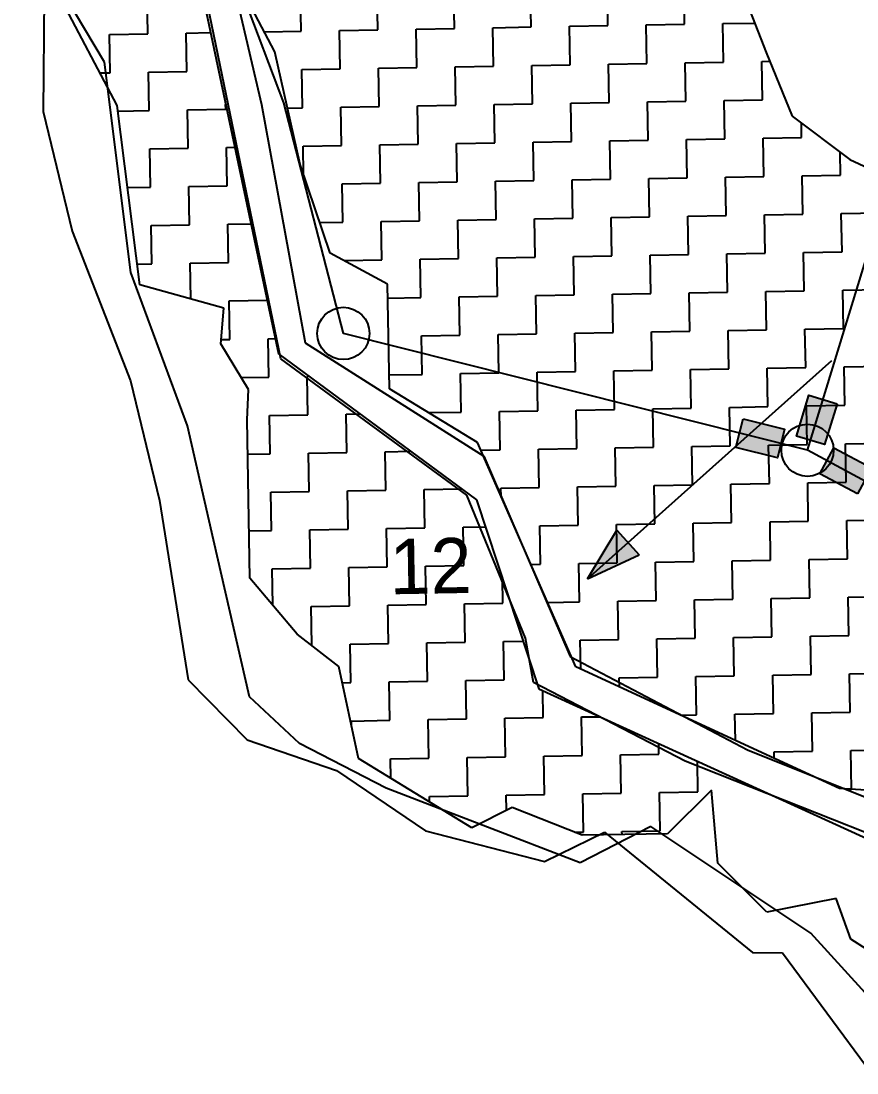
# Model space of a CAD drawing. Header units: metres. Extents: x 286343 to 289280, y 2022501 to 2025046.
# Drawn here: x 286842.1 to 287156, y 2023620.2 to 2024014.8 of the extents above; entities that cross this region are included whole.
import ezdxf
from ezdxf.enums import TextEntityAlignment as Align

# ---------------------------------------------------------------- set-up
doc = ezdxf.new("R2010")
doc.units = ezdxf.units.M
for name, color, linetype in [('POLY_HATCH', 12, 'Continuous'), ('POLY_PARCEL', 6, 'Continuous'), ('POLY_WATER', 4, 'Continuous'), ('TEXT_PARCEL', 7, 'Continuous'), ('V_BOUND_LINE', 7, 'Continuous'), ('VILLAGE BOUNDRY', 5, 'Continuous')]:
    doc.layers.add(name, color=color, linetype=linetype)
doc.styles.add('TEXT_MAP', font='')
doc.styles.get('TEXT_MAP').set_extended_font_data('Kruti Dev 050')

msp = doc.modelspace()

# ---------------------------------------------------------------- hatches: boundary and pattern name
for points in [[(287133.21, 2023859.15), (287143.81, 2023855.91), (287148.5, 2023871.24), (287137.9, 2023874.48)], [(287126.08, 2023850.93), (287128.79, 2023861.68), (287113.24, 2023865.59), (287110.54, 2023854.84)], [(287147.27, 2023854.77), (287142.01, 2023845.01), (287156.13, 2023837.41), (287161.38, 2023847.18)]]:
    msp.add_hatch(color=256).paths.add_polyline_path(points)
h = msp.add_hatch(color=256)
h.paths.add_polyline_path([(287070.01, 2023819.17), (287065.86, 2023823.82), (287054.8, 2023805.58)])
h.paths.add_polyline_path([(287054.8, 2023805.58), (287074.17, 2023814.51), (287070.01, 2023819.17)])

# ---------------------------------------------------------------- linework, layer by layer
for points in [[(287054.8, 2023805.58), (287146.46, 2023887.42)], [(287054.8, 2023805.58), (287065.86, 2023823.82)], [(287065.86, 2023823.82), (287074.17, 2023814.51)], [(287054.8, 2023805.58), (287074.17, 2023814.51)]]:
    msp.add_lwpolyline(points)
for points in [[(287148.5, 2023871.24), (287143.81, 2023855.91), (287133.21, 2023859.15), (287137.9, 2023874.48)], [(287113.24, 2023865.59), (287128.79, 2023861.68), (287126.08, 2023850.93), (287110.54, 2023854.84)], [(287156.13, 2023837.41), (287142.01, 2023845.01), (287147.27, 2023854.77), (287161.38, 2023847.18)]]:
    msp.add_lwpolyline(points, close=True)
for centre in [(286963.16, 2023897.64), (287137.37, 2023853.8)]:
    msp.add_circle(centre, 9.8)
at = {"layer": 'POLY_HATCH'}
for p, q in [((286937.38, 2024003.25), (286899.38, 2024076)), ((286878.22, 2023983.18), (286842.99, 2024049.98)), ((286908.11, 2024034.78), (286938.77, 2023890.01)), ((287112.07, 2024028.19), (287121.86, 2024003)), ((286946.93, 2023960.97), (286937.38, 2024003.25)), ((287121.86, 2024003), (287131.62, 2023979.15)), ((286886.75, 2023915.92), (286878.22, 2023983.18)), ((287131.62, 2023979.15), (287153.28, 2023962.84)), ((286958.19, 2023927.79), (286946.93, 2023960.97)), ((287153.28, 2023962.84), (287170.11, 2023955.13)), ((286979.76, 2023916.16), (286958.19, 2023927.79)), ((286918.29, 2023907.13), (286886.75, 2023915.92)), ((286980.45, 2023876.79), (286979.76, 2023916.16)), ((286917.18, 2023893.77), (286918.29, 2023907.13)), ((286927.5, 2023876.59), (286917.18, 2023893.77)), ((286938.77, 2023890.01), (287013.19, 2023835.25)), ((286927.03, 2023865.24), (286927.5, 2023876.59)), ((287013.53, 2023856.68), (286980.45, 2023876.79)), ((286928.07, 2023805.86), (286927.03, 2023865.24)), ((287050.39, 2023772.57), (287013.53, 2023856.68)), ((287013.19, 2023835.25), (287036.47, 2023764.25)), ((286945.8, 2023784.81), (286928.07, 2023805.86)), ((286961.51, 2023772.71), (286945.8, 2023784.81)), ((286968.79, 2023738.13), (286961.51, 2023772.71)), ((287149.36, 2023726.91), (287050.39, 2023772.57)), ((287036.47, 2023764.25), (287167.74, 2023704.47)), ((287011.32, 2023712.18), (286968.79, 2023738.13)), ((287101.3, 2023726.23), (287084.89, 2023709.92)), ((287103.78, 2023698.91), (287101.3, 2023726.23)), ((287177.61, 2023725.05), (287149.36, 2023726.91)), ((287026.54, 2023719.79), (287011.32, 2023712.18)), ((287052.85, 2023709.36), (287026.54, 2023719.79)), ((287084.89, 2023709.92), (287052.85, 2023709.36)), ((287122.14, 2023680.54), (287103.78, 2023698.91)), ((287148.09, 2023685.67), (287122.14, 2023680.54)), ((287153.7, 2023670.41), (287148.09, 2023685.67)), ((287176.67, 2023655.47), (287153.7, 2023670.41))]:
    msp.add_line(p, q, dxfattribs=at)
at = {"layer": 'POLY_HATCH', "linetype": 'Continuous'}
for p, q in [((287004.86, 2024012.1), (287004.61, 2024026.5)), ((287033.66, 2024012.61), (287033.4, 2024027)), ((287062.45, 2024013.11), (287062.2, 2024027.51)), ((287091.24, 2024013.61), (287090.99, 2024028.01)), ((286889.69, 2024010.09), (286889.44, 2024024.48)), ((286947.28, 2024011.09), (286947.03, 2024025.49)), ((286976.07, 2024011.6), (286975.82, 2024025.99)), ((286904.09, 2024010.34), (286913.25, 2024010.5)), ((286933.41, 2024010.85), (286947.28, 2024011.09)), ((286961.67, 2024011.35), (286976.07, 2024011.6)), ((286961.93, 2023996.95), (286961.67, 2024011.35)), ((286990.47, 2024011.85), (287004.86, 2024012.1)), ((286990.72, 2023997.45), (286990.47, 2024011.85)), ((287019.26, 2024012.35), (287033.66, 2024012.61)), ((287019.51, 2023997.96), (287019.26, 2024012.35)), ((287048.05, 2024012.86), (287062.45, 2024013.11)), ((287048.3, 2023998.46), (287048.05, 2024012.86)), ((287076.84, 2024013.36), (287091.24, 2024013.61)), ((287077.1, 2023998.97), (287076.84, 2024013.36)), ((287105.64, 2024013.87), (287117.55, 2024014.08)), ((287105.89, 2023999.47), (287105.64, 2024013.87)), ((286875.3, 2024009.83), (286889.69, 2024010.09)), ((286875.55, 2023995.44), (286875.3, 2024009.83)), ((286904.34, 2023995.94), (286904.09, 2024010.34)), ((287062.7, 2023998.71), (287077.1, 2023998.97)), ((287062.95, 2023984.32), (287062.7, 2023998.71)), ((287091.49, 2023999.22), (287105.89, 2023999.47)), ((287091.74, 2023984.82), (287091.49, 2023999.22)), ((287120.28, 2023999.72), (287123.18, 2023999.77)), ((287120.54, 2023985.33), (287120.28, 2023999.72)), ((286871.79, 2023995.37), (286875.55, 2023995.44)), ((286889.94, 2023995.69), (286904.34, 2023995.94)), ((286890.2, 2023981.29), (286889.94, 2023995.69)), ((286947.53, 2023996.7), (286961.93, 2023996.95)), ((286947.78, 2023982.3), (286947.53, 2023996.7)), ((286976.32, 2023997.2), (286990.72, 2023997.45)), ((286976.57, 2023982.81), (286976.32, 2023997.2)), ((287005.11, 2023997.71), (287019.51, 2023997.96)), ((287005.37, 2023983.31), (287005.11, 2023997.71)), ((287033.91, 2023998.21), (287048.3, 2023998.46)), ((287034.16, 2023983.81), (287033.91, 2023998.21)), ((286918.99, 2023981.8), (286918.96, 2023983.55)), ((286962.18, 2023982.55), (286976.57, 2023982.81)), ((286990.97, 2023983.06), (287005.37, 2023983.31)), ((286991.22, 2023968.66), (286990.97, 2023983.06)), ((287019.76, 2023983.56), (287034.16, 2023983.81)), ((287020.01, 2023969.17), (287019.76, 2023983.56)), ((287048.56, 2023984.07), (287062.95, 2023984.32)), ((287048.81, 2023969.67), (287048.56, 2023984.07)), ((287077.35, 2023984.57), (287091.74, 2023984.82)), ((287077.6, 2023970.17), (287077.35, 2023984.57)), ((287106.14, 2023985.07), (287120.54, 2023985.33)), ((287106.39, 2023970.68), (287106.14, 2023985.07)), ((286878.49, 2023981.09), (286890.2, 2023981.29)), ((286904.59, 2023981.55), (286918.99, 2023981.8)), ((286904.85, 2023967.15), (286904.59, 2023981.55)), ((286942.13, 2023982.2), (286947.78, 2023982.3)), ((286962.43, 2023968.16), (286962.18, 2023982.55)), ((287135.18, 2023971.18), (287135.09, 2023976.54)), ((287120.79, 2023970.93), (287135.18, 2023971.18)), ((287121.04, 2023956.53), (287120.79, 2023970.93)), ((286890.45, 2023966.9), (286904.85, 2023967.15)), ((286919.24, 2023967.4), (286922.37, 2023967.46)), ((286919.49, 2023953.01), (286919.24, 2023967.4)), ((286948.03, 2023967.91), (286962.43, 2023968.16)), ((286948.22, 2023957.15), (286948.03, 2023967.91)), ((286976.83, 2023968.41), (286991.22, 2023968.66)), ((286977.08, 2023954.01), (286976.83, 2023968.41)), ((287005.62, 2023968.91), (287020.01, 2023969.17)), ((287005.87, 2023954.52), (287005.62, 2023968.91)), ((287034.41, 2023969.42), (287048.81, 2023969.67)), ((287034.66, 2023955.02), (287034.41, 2023969.42)), ((287063.2, 2023969.92), (287077.6, 2023970.17)), ((287063.46, 2023955.53), (287063.2, 2023969.92)), ((287092, 2023970.43), (287106.39, 2023970.68)), ((287092.25, 2023956.03), (287092, 2023970.43)), ((286890.7, 2023952.5), (286890.45, 2023966.9)), ((287149.83, 2023957.04), (287149.68, 2023965.55)), ((287049.06, 2023955.27), (287063.46, 2023955.53)), ((287049.31, 2023940.88), (287049.06, 2023955.27)), ((287077.85, 2023955.78), (287092.25, 2023956.03)), ((287078.1, 2023941.38), (287077.85, 2023955.78)), ((287106.64, 2023956.28), (287121.04, 2023956.53)), ((287106.9, 2023941.89), (287106.64, 2023956.28)), ((287135.44, 2023956.79), (287149.83, 2023957.04)), ((287135.69, 2023942.39), (287135.44, 2023956.79)), ((286882.13, 2023952.35), (286890.7, 2023952.5)), ((286905.1, 2023952.75), (286919.49, 2023953.01)), ((286905.35, 2023938.36), (286905.1, 2023952.75)), ((286962.68, 2023953.76), (286977.08, 2023954.01)), ((286962.93, 2023939.37), (286962.68, 2023953.76)), ((286991.47, 2023954.27), (287005.87, 2023954.52)), ((286991.73, 2023939.87), (286991.47, 2023954.27)), ((287020.27, 2023954.77), (287034.66, 2023955.02)), ((287020.52, 2023940.37), (287020.27, 2023954.77)), ((286954.31, 2023939.21), (286962.93, 2023939.37)), ((286977.33, 2023939.62), (286991.73, 2023939.87)), ((286977.58, 2023925.22), (286977.33, 2023939.62)), ((287006.12, 2023940.12), (287020.52, 2023940.37)), ((287006.37, 2023925.73), (287006.12, 2023940.12)), ((287034.92, 2023940.63), (287049.31, 2023940.88)), ((287035.17, 2023926.23), (287034.92, 2023940.63)), ((287063.71, 2023941.13), (287078.1, 2023941.38)), ((287063.96, 2023926.73), (287063.71, 2023941.13)), ((287092.5, 2023941.63), (287106.9, 2023941.89)), ((287092.75, 2023927.24), (287092.5, 2023941.63)), ((287121.29, 2023942.14), (287135.69, 2023942.39)), ((287121.54, 2023927.74), (287121.29, 2023942.14)), ((287150.08, 2023942.64), (287164.48, 2023942.89)), ((287150.34, 2023928.25), (287150.08, 2023942.64)), ((286890.95, 2023938.11), (286905.35, 2023938.36)), ((286891.21, 2023923.71), (286890.95, 2023938.11)), ((286919.75, 2023938.61), (286928.44, 2023938.76)), ((286920, 2023924.21), (286919.75, 2023938.61)), ((287107.15, 2023927.49), (287121.54, 2023927.74)), ((287135.94, 2023927.99), (287150.34, 2023928.25)), ((287136.19, 2023913.6), (287135.94, 2023927.99)), ((286885.77, 2023923.61), (286891.21, 2023923.71)), ((286905.6, 2023923.96), (286920, 2023924.21)), ((286905.84, 2023910.6), (286905.6, 2023923.96)), ((286963.42, 2023924.97), (286977.58, 2023925.22)), ((286991.98, 2023925.47), (287006.37, 2023925.73)), ((286992.23, 2023911.08), (286991.98, 2023925.47)), ((287020.77, 2023925.98), (287035.17, 2023926.23)), ((287021.02, 2023911.58), (287020.77, 2023925.98)), ((287049.56, 2023926.48), (287063.96, 2023926.73)), ((287049.82, 2023912.09), (287049.56, 2023926.48)), ((287078.36, 2023926.99), (287092.75, 2023927.24)), ((287078.61, 2023912.59), (287078.36, 2023926.99)), ((287107.4, 2023913.09), (287107.15, 2023927.49)), ((287035.42, 2023911.83), (287049.82, 2023912.09)), ((287035.67, 2023897.44), (287035.42, 2023911.83)), ((287064.21, 2023912.34), (287078.61, 2023912.59)), ((287064.46, 2023897.94), (287064.21, 2023912.34)), ((287093, 2023912.84), (287107.4, 2023913.09)), ((287093.26, 2023898.44), (287093, 2023912.84)), ((287121.8, 2023913.35), (287136.19, 2023913.6)), ((287122.05, 2023898.95), (287121.8, 2023913.35)), ((287150.59, 2023913.85), (287164.99, 2023914.1)), ((287150.84, 2023899.45), (287150.59, 2023913.85)), ((286920.25, 2023909.82), (286934.52, 2023910.07)), ((286920.5, 2023895.42), (286920.25, 2023909.82)), ((286979.86, 2023910.86), (286992.23, 2023911.08)), ((287006.63, 2023911.33), (287021.02, 2023911.58)), ((287006.88, 2023896.93), (287006.63, 2023911.33)), ((286992.48, 2023896.68), (287006.88, 2023896.93)), ((286992.73, 2023882.28), (286992.48, 2023896.68)), ((287021.28, 2023897.18), (287035.67, 2023897.44)), ((287021.53, 2023882.79), (287021.28, 2023897.18)), ((287050.07, 2023897.69), (287064.46, 2023897.94)), ((287050.32, 2023883.29), (287050.07, 2023897.69)), ((287078.86, 2023898.19), (287093.26, 2023898.44)), ((287079.11, 2023883.8), (287078.86, 2023898.19)), ((287107.65, 2023898.7), (287122.05, 2023898.95)), ((287107.9, 2023884.3), (287107.65, 2023898.7)), ((287136.44, 2023899.2), (287150.84, 2023899.45)), ((287136.7, 2023884.8), (287136.44, 2023899.2)), ((286917.32, 2023895.36), (286920.5, 2023895.42)), ((286934.9, 2023895.67), (286937.56, 2023895.72)), ((286935.15, 2023881.28), (286934.9, 2023895.67)), ((287093.51, 2023884.05), (287107.9, 2023884.3)), ((287122.3, 2023884.55), (287136.7, 2023884.8)), ((287122.55, 2023870.16), (287122.3, 2023884.55)), ((287151.09, 2023885.06), (287165.49, 2023885.31)), ((287151.35, 2023870.66), (287151.09, 2023885.06)), ((286924.8, 2023881.1), (286935.15, 2023881.28)), ((286949.55, 2023881.53), (286950.28, 2023881.54)), ((286949.8, 2023867.13), (286949.55, 2023881.53)), ((286980.36, 2023882.07), (286992.73, 2023882.28)), ((287007.13, 2023882.54), (287021.53, 2023882.79)), ((287007.38, 2023868.14), (287007.13, 2023882.54)), ((287035.92, 2023883.04), (287050.32, 2023883.29)), ((287036.18, 2023868.64), (287035.92, 2023883.04)), ((287064.72, 2023883.54), (287079.11, 2023883.8)), ((287064.97, 2023869.15), (287064.72, 2023883.54)), ((287093.76, 2023869.65), (287093.51, 2023884.05)), ((287021.78, 2023868.39), (287036.18, 2023868.64)), ((287022.03, 2023854), (287021.78, 2023868.39)), ((287050.57, 2023868.9), (287064.97, 2023869.15)), ((287050.82, 2023854.5), (287050.57, 2023868.9)), ((287079.36, 2023869.4), (287093.76, 2023869.65)), ((287079.62, 2023855), (287079.36, 2023869.4)), ((287108.16, 2023869.9), (287122.55, 2023870.16)), ((287108.41, 2023855.51), (287108.16, 2023869.9)), ((287136.95, 2023870.41), (287151.35, 2023870.66)), ((287137.2, 2023856.01), (287136.95, 2023870.41)), ((286935.4, 2023866.88), (286949.8, 2023867.13)), ((286935.65, 2023852.48), (286935.4, 2023866.88)), ((286964.19, 2023867.38), (286969.4, 2023867.48)), ((286964.45, 2023852.99), (286964.19, 2023867.38)), ((286995.04, 2023867.92), (287007.38, 2023868.14)), ((287151.6, 2023856.26), (287165.99, 2023856.52)), ((286950.05, 2023852.74), (286964.45, 2023852.99)), ((286950.3, 2023838.34), (286950.05, 2023852.74)), ((286978.84, 2023853.24), (286988.51, 2023853.41)), ((286979.09, 2023838.84), (286978.84, 2023853.24)), ((287014.76, 2023853.87), (287022.03, 2023854)), ((287036.43, 2023854.25), (287050.82, 2023854.5)), ((287036.68, 2023839.85), (287036.43, 2023854.25)), ((287065.22, 2023854.75), (287079.62, 2023855)), ((287065.47, 2023840.36), (287065.22, 2023854.75)), ((287094.01, 2023855.26), (287108.41, 2023855.51)), ((287094.26, 2023840.86), (287094.01, 2023855.26)), ((287122.8, 2023855.76), (287137.2, 2023856.01)), ((287123.06, 2023841.36), (287122.8, 2023855.76)), ((287151.85, 2023841.87), (287151.6, 2023856.26)), ((286927.26, 2023852.34), (286935.65, 2023852.48)), ((287079.87, 2023840.61), (287094.26, 2023840.86)), ((287108.66, 2023841.11), (287123.06, 2023841.36)), ((287108.91, 2023826.72), (287108.66, 2023841.11)), ((287137.45, 2023841.62), (287151.85, 2023841.87)), ((287137.7, 2023827.22), (287137.45, 2023841.62)), ((286935.91, 2023838.09), (286950.3, 2023838.34)), ((286936.16, 2023823.69), (286935.91, 2023838.09)), ((286964.7, 2023838.59), (286979.09, 2023838.84)), ((286964.95, 2023824.2), (286964.7, 2023838.59)), ((286993.49, 2023839.1), (287007.63, 2023839.34)), ((286993.74, 2023824.7), (286993.49, 2023839.1)), ((287022.28, 2023839.6), (287036.68, 2023839.85)), ((287022.34, 2023836.58), (287022.28, 2023839.6)), ((287051.08, 2023840.1), (287065.47, 2023840.36)), ((287051.33, 2023825.71), (287051.08, 2023840.1)), ((287080.12, 2023826.21), (287079.87, 2023840.61)), ((287008.14, 2023824.95), (287016.52, 2023825.1)), ((287008.39, 2023810.56), (287008.14, 2023824.95)), ((287036.93, 2023825.46), (287051.33, 2023825.71)), ((287037.18, 2023811.06), (287036.93, 2023825.46)), ((287065.72, 2023825.96), (287080.12, 2023826.21)), ((287065.98, 2023811.56), (287065.72, 2023825.96)), ((287094.52, 2023826.46), (287108.91, 2023826.72)), ((287094.77, 2023812.07), (287094.52, 2023826.46)), ((287123.31, 2023826.97), (287137.7, 2023827.22)), ((287123.56, 2023812.57), (287123.31, 2023826.97)), ((287152.1, 2023827.47), (287166.5, 2023827.72)), ((287152.35, 2023813.08), (287152.1, 2023827.47)), ((286927.76, 2023823.54), (286936.16, 2023823.69)), ((286950.55, 2023823.94), (286964.95, 2023824.2)), ((286950.81, 2023809.55), (286950.55, 2023823.94)), ((286979.35, 2023824.45), (286993.74, 2023824.7)), ((286979.6, 2023810.05), (286979.35, 2023824.45)), ((287137.96, 2023812.82), (287152.35, 2023813.08)), ((286936.41, 2023809.3), (286950.81, 2023809.55)), ((286936.65, 2023795.68), (286936.41, 2023809.3)), ((286965.2, 2023809.8), (286979.6, 2023810.05)), ((286965.45, 2023795.4), (286965.2, 2023809.8)), ((286993.99, 2023810.3), (287008.39, 2023810.56)), ((286994.25, 2023795.91), (286993.99, 2023810.3)), ((287033.55, 2023811), (287037.18, 2023811.06)), ((287051.58, 2023811.31), (287065.98, 2023811.56)), ((287051.83, 2023796.92), (287051.58, 2023811.31)), ((287080.37, 2023811.82), (287094.77, 2023812.07)), ((287080.62, 2023797.42), (287080.37, 2023811.82)), ((287109.16, 2023812.32), (287123.56, 2023812.57)), ((287109.42, 2023797.92), (287109.16, 2023812.32)), ((287138.21, 2023798.43), (287137.96, 2023812.82)), ((287023.04, 2023796.41), (287022.88, 2023805.7)), ((287066.23, 2023797.17), (287080.62, 2023797.42)), ((287095.02, 2023797.67), (287109.42, 2023797.92)), ((287095.27, 2023783.28), (287095.02, 2023797.67)), ((287123.81, 2023798.18), (287138.21, 2023798.43)), ((287124.06, 2023783.78), (287123.81, 2023798.18)), ((287152.61, 2023798.68), (287167, 2023798.93)), ((287152.86, 2023784.28), (287152.61, 2023798.68)), ((286951.06, 2023795.15), (286965.45, 2023795.4)), ((286951.31, 2023780.75), (286951.06, 2023795.15)), ((286979.85, 2023795.66), (286994.25, 2023795.91)), ((286980.1, 2023781.26), (286979.85, 2023795.66)), ((287008.64, 2023796.16), (287023.04, 2023796.41)), ((287008.9, 2023781.76), (287008.64, 2023796.16)), ((287039.81, 2023796.7), (287051.83, 2023796.92)), ((287066.48, 2023782.77), (287066.23, 2023797.17)), ((286994.5, 2023781.51), (287008.9, 2023781.76)), ((286994.75, 2023767.11), (286994.5, 2023781.51)), ((287023.29, 2023782.02), (287030.6, 2023782.14)), ((287023.54, 2023767.62), (287023.29, 2023782.02)), ((287052.08, 2023782.52), (287066.48, 2023782.77)), ((287052.27, 2023771.7), (287052.08, 2023782.52)), ((287080.88, 2023783.02), (287095.27, 2023783.28)), ((287081.13, 2023768.63), (287080.88, 2023783.02)), ((287109.67, 2023783.53), (287124.06, 2023783.78)), ((287109.92, 2023769.13), (287109.67, 2023783.53)), ((287138.46, 2023784.03), (287152.86, 2023784.28)), ((287138.71, 2023769.64), (287138.46, 2023784.03)), ((286951.07, 2023780.75), (286951.31, 2023780.75)), ((286965.71, 2023781.01), (286980.1, 2023781.26)), ((286965.96, 2023766.61), (286965.71, 2023781.01)), ((287124.32, 2023769.38), (287138.71, 2023769.64)), ((287153.11, 2023769.89), (287167.51, 2023770.14)), ((287153.36, 2023755.49), (287153.11, 2023769.89)), ((286962.8, 2023766.56), (286965.96, 2023766.61)), ((286980.35, 2023766.86), (286994.75, 2023767.11)), ((286980.61, 2023752.47), (286980.35, 2023766.86)), ((287009.15, 2023767.37), (287023.54, 2023767.62)), ((287009.4, 2023752.97), (287009.15, 2023767.37)), ((287066.73, 2023768.37), (287081.13, 2023768.63)), ((287066.79, 2023765), (287066.73, 2023768.37)), ((287095.52, 2023768.88), (287109.92, 2023769.13)), ((287095.78, 2023754.48), (287095.52, 2023768.88)), ((287124.57, 2023754.99), (287124.32, 2023769.38)), ((287038.19, 2023753.47), (287038.02, 2023763.54)), ((287052.59, 2023753.73), (287059.31, 2023753.84)), ((287089.82, 2023754.38), (287095.78, 2023754.48)), ((287110.17, 2023754.73), (287124.57, 2023754.99)), ((287110.34, 2023744.91), (287110.17, 2023754.73)), ((287138.97, 2023755.24), (287153.36, 2023755.49)), ((287139.22, 2023740.84), (287138.97, 2023755.24)), ((286966.21, 2023752.21), (286980.61, 2023752.47)), ((286966.25, 2023750.22), (286966.21, 2023752.21)), ((286995, 2023752.72), (287009.4, 2023752.97)), ((286995.25, 2023738.32), (286995, 2023752.72)), ((287023.8, 2023753.22), (287038.19, 2023753.47)), ((287024.05, 2023738.83), (287023.8, 2023753.22)), ((287052.84, 2023739.33), (287052.59, 2023753.73)), ((287081.63, 2023739.83), (287081.56, 2023743.71)), ((286980.86, 2023738.07), (286995.25, 2023738.32)), ((286980.99, 2023730.69), (286980.86, 2023738.07)), ((287009.65, 2023738.57), (287024.05, 2023738.83)), ((287009.9, 2023724.18), (287009.65, 2023738.57)), ((287038.44, 2023739.08), (287052.84, 2023739.33)), ((287038.7, 2023724.68), (287038.44, 2023739.08)), ((287067.24, 2023739.58), (287081.63, 2023739.83)), ((287067.49, 2023725.19), (287067.24, 2023739.58)), ((287124.82, 2023740.59), (287139.22, 2023740.84)), ((287124.86, 2023738.21), (287124.82, 2023740.59)), ((287153.61, 2023741.09), (287168.01, 2023741.35)), ((287153.87, 2023726.7), (287153.61, 2023741.09)), ((287096.28, 2023725.69), (287096.08, 2023737.1)), ((287152.85, 2023726.68), (287153.87, 2023726.7)), ((286995.51, 2023723.93), (287009.9, 2023724.18)), ((286995.54, 2023721.81), (286995.51, 2023723.93)), ((287024.3, 2023724.43), (287038.7, 2023724.68)), ((287024.4, 2023718.72), (287024.3, 2023724.43)), ((287053.09, 2023724.93), (287067.49, 2023725.19)), ((287053.34, 2023710.54), (287053.09, 2023724.93)), ((287081.88, 2023725.44), (287096.28, 2023725.69)), ((287082.14, 2023711.04), (287081.88, 2023725.44)), ((287050.03, 2023710.48), (287053.34, 2023710.54)), ((287067.74, 2023710.79), (287082.14, 2023711.04)), ((287067.76, 2023709.62), (287067.74, 2023710.79))]:
    msp.add_line(p, q, dxfattribs=at)
at = {"layer": 'POLY_PARCEL'}
for p, q in [((286940.85, 2023984.1), (286918.31, 2024043.92)), ((286963.16, 2023897.64), (286940.85, 2023984.1)), ((287137.37, 2023853.8), (287167.22, 2023951.38)), ((287137.37, 2023853.8), (286963.16, 2023897.64)), ((287190.4, 2023825.26), (287137.37, 2023853.8))]:
    msp.add_line(p, q, dxfattribs=at)
at = {"layer": 'POLY_WATER'}
for p, q in [((286918.31, 2024043.92), (286932.42, 2023983.48)), ((286939.72, 2023888.05), (286908.9, 2024036.85)), ((286932.42, 2023983.48), (286948.8, 2023894.07)), ((286948.8, 2023894.07), (287015.91, 2023851.55)), ((287009.48, 2023836.96), (286939.72, 2023888.05)), ((287015.91, 2023851.55), (287048.33, 2023776.4)), ((287031.48, 2023783.33), (287009.48, 2023836.96)), ((287034.55, 2023766.7), (287031.48, 2023783.33)), ((287048.33, 2023776.4), (287114.91, 2023741.42)), ((287091.51, 2023737.11), (287034.55, 2023766.7)), ((287114.91, 2023741.42), (287174.55, 2023717.44)), ((287166.9, 2023707.22), (287091.51, 2023737.11))]:
    msp.add_line(p, q, dxfattribs=at)
at = {"layer": 'V_BOUND_LINE'}
for p, q in [((286873.52, 2023999.46), (286842.15, 2024052.02)), ((286883.34, 2023920.44), (286873.52, 2023999.46)), ((286904.64, 2023862.93), (286883.34, 2023920.44)), ((286914.35, 2023820.14), (286904.64, 2023862.93)), ((286927.92, 2023761.3), (286914.35, 2023820.14)), ((286946.73, 2023743.73), (286927.92, 2023761.3)), ((286979.26, 2023727), (286946.73, 2023743.73)), ((287051.99, 2023699.03), (286979.26, 2023727)), ((287078.62, 2023712.63), (287051.99, 2023699.03)), ((287138.67, 2023672.66), (287078.62, 2023712.63)), ((287168.5, 2023639.77), (287138.67, 2023672.66))]:
    msp.add_line(p, q, dxfattribs=at)
at = {"layer": 'VILLAGE BOUNDRY'}
for p, q in [((286850.81, 2024025.67), (286850.47, 2023980.9)), ((286850.47, 2023980.9), (286861.34, 2023936)), ((286861.34, 2023936), (286883.28, 2023879.87)), ((286883.28, 2023879.87), (286894.16, 2023834.98)), ((286894.16, 2023834.98), (286904.83, 2023767.71)), ((286904.83, 2023767.71), (286927.06, 2023745.14)), ((286927.06, 2023745.14), (286960.56, 2023733.7)), ((286960.56, 2023733.7), (286993.98, 2023711.03)), ((286993.98, 2023711.03), (287038.66, 2023699.5)), ((287038.66, 2023699.5), (287061.15, 2023710.52)), ((287061.15, 2023710.52), (287116.8, 2023665.31)), ((287116.8, 2023665.31), (287127.99, 2023665.23)), ((287127.99, 2023665.23), (287161.23, 2023620.16))]:
    msp.add_line(p, q, dxfattribs=at)

# ---------------------------------------------------------------- texts
at = {"layer": 'TEXT_PARCEL', "style": 'TEXT_MAP'}
msp.add_text('12', height=20.734, rotation=1.003, dxfattribs=at).set_placement((286995.86, 2023810.53), align=Align.MIDDLE)

doc.saveas('drawing.dxf')
